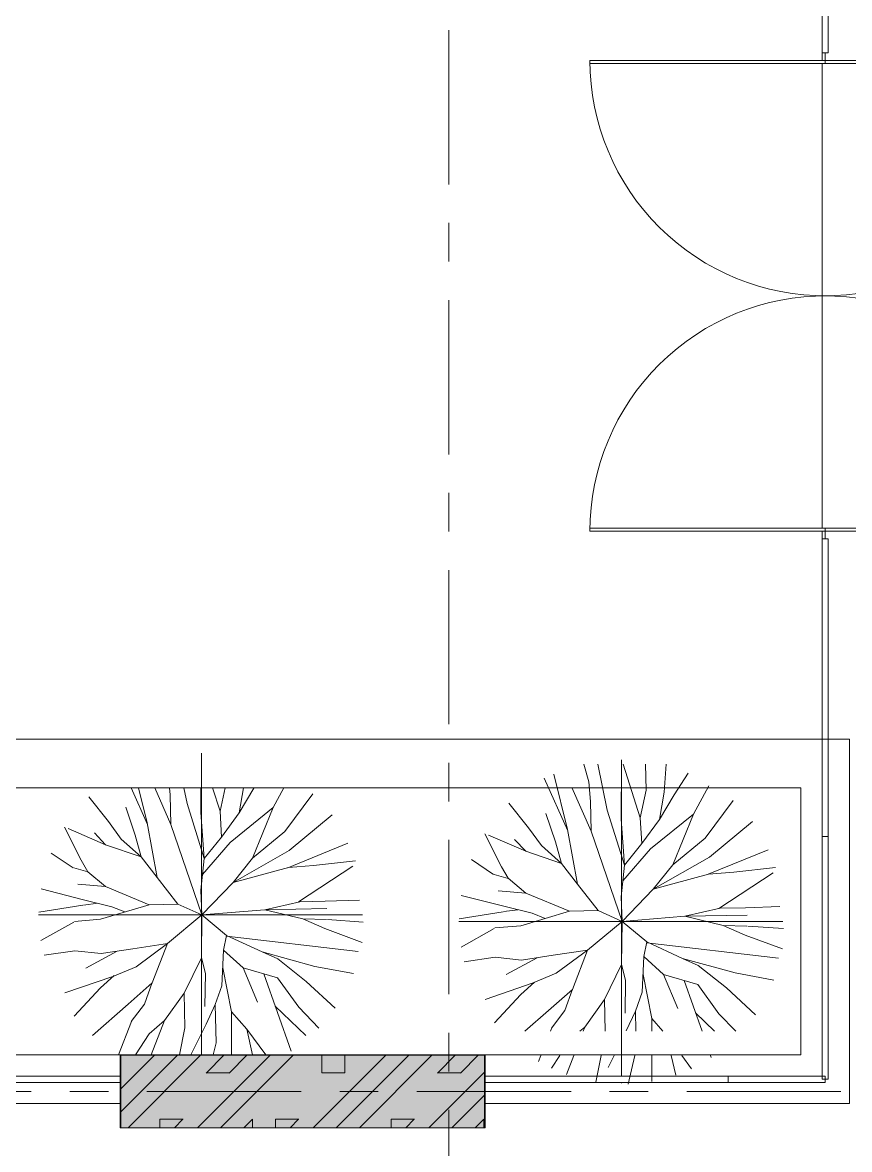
# Model space of a CAD drawing. Header units: millimetres. Extents: x -20144 to 117103, y -11426 to 48263.
# Drawn here: x 97296 to 100701, y 11211 to 15850 of the extents above; entities that cross this region are included whole.
import ezdxf

# ---------------------------------------------------------------- set-up
doc = ezdxf.new("R2010")
doc.units = ezdxf.units.MM
doc.linetypes.add('Grid Line', pattern=[22.225, 12.7, -3.175, 3.175, -3.175])
for name, color, linetype, lineweight in [('CUA', 31, 'Continuous', 9), ('KINH', 152, 'Continuous', 5), ('L-SITE', 91, 'Continuous', 5), ('NET CAT', 3, 'Continuous', 5), ('NET-THAY', 2, 'Continuous', 15), ('TRUC', 225, 'Continuous', 5)]:
    doc.layers.add(name, color=color, linetype=linetype, lineweight=lineweight)

# ---------------------------------------------------------------- blocks, each defined once
blk = doc.blocks.new('ALC1807-ASCENT PLAZA-KET CAU 1_rvt-1-MẶT BẰNG TẦNG 5 ĐẾN TẦNG 22')
at = {"layer": 'NET CAT'}
blk.add_hatch(color=7, dxfattribs=at).paths.add_polyline_path([(28197.1, 11299.9), (28197.1, 11599.9), (26697.1, 11599.9), (26697.1, 11299.9), (27834.9, 11299.9)], flags=0)
at = {"layer": 'NET CAT', "color": 90, "lineweight": 13}
for p, q in [((28197.1, 11599.9), (26697.1, 11599.9)), ((26697.1, 11599.9), (26697.1, 11299.9)), ((28197.1, 11299.9), (28197.1, 11599.9)), ((26697.1, 11299.9), (28197.1, 11299.9))]:
    blk.add_line(p, q, dxfattribs=at)
blk = doc.blocks.new('System Panel - Glazed-667176-MẶT BẰNG TẦNG 23')
at = {"layer": 'KINH', "lineweight": 9}
for p, q in [((412.5, 12.7), (-412.5, 12.7)), ((-412.5, 12.7), (-412.5, -12.7)), ((412.5, -12.7), (412.5, 12.7)), ((-412.5, -12.7), (412.5, -12.7))]:
    blk.add_line(p, q, dxfattribs=at)
blk = doc.blocks.new('CUA KINH BAN LE SAN MO 2 HUONG - Type 1-667921-MẶT BẰNG TẦNG 23')
at = {"layer": 'CUA'}
for p, q in [((-969, 968.5), (-957, 968.5)), ((-969, 0), (-969, 968.5)), ((-957, 968.5), (-957, 0)), ((957, 968.5), (957, 0)), ((969, 968.5), (957, 968.5)), ((969, 0), (969, 968.5)), ((-957, 0), (-969, 0)), ((-969, 0), (-969, -968.5)), ((-957, 0), (-969, 0)), ((-957, -968.5), (-957, 0)), ((957, 0), (969, 0)), ((957, -968.5), (957, 0)), ((957, 0), (969, 0)), ((969, 0), (969, -968.5)), ((-969, -968.5), (-957, -968.5)), ((969, -968.5), (957, -968.5))]:
    blk.add_line(p, q, dxfattribs=at)
at = {"layer": 'CUA', "lineweight": 5}
for p, q in [((-970, 0.5), (-1000, 0.5)), ((-1000, 0.5), (-1000, -0.5)), ((-970, -0.5), (-970, 0.5)), ((1000, 0.5), (970, 0.5)), ((970, 0.5), (970, -0.5)), ((1000, -0.5), (1000, 0.5)), ((-1000, -0.5), (-970, -0.5)), ((970, -0.5), (1000, -0.5))]:
    blk.add_line(p, q, dxfattribs=at)
for centre, start, end in [((-969, 0), 359.5, 90), ((969, 0), 90, 180.5), ((-969, 0), 270, 0.5), ((969, 0), 179.5, 270)]:
    blk.add_arc(centre, 968.5, start, end, dxfattribs=at)
blk = doc.blocks.new('System Panel - Glazed-668080-MẶT BẰNG TẦNG 23')
at = {"layer": 'KINH', "lineweight": 9}
for p, q in [((500, 12.7), (-500, 12.7)), ((-500, 12.7), (-500, -12.7)), ((500, -12.7), (500, 12.7)), ((-500, -12.7), (500, -12.7))]:
    blk.add_line(p, q, dxfattribs=at)
blk = doc.blocks.new('System Panel - Glazed-668250-MẶT BẰNG TẦNG 23')
at = {"layer": 'KINH', "lineweight": 9}
for p, q in [((200, 12.7), (-200, 12.7)), ((-200, 12.7), (-200, -12.7)), ((200, -12.7), (200, 12.7)), ((-200, -12.7), (200, -12.7))]:
    blk.add_line(p, q, dxfattribs=at)
blk = doc.blocks.new('System Panel - Glazed-668130-MẶT BẰNG TẦNG 23')
at = {"layer": 'KINH', "lineweight": 9}
for p, q in [((200, 12.7), (-200, 12.7)), ((-200, 12.7), (-200, -12.7)), ((200, -12.7), (200, 12.7)), ((-200, -12.7), (200, -12.7))]:
    blk.add_line(p, q, dxfattribs=at)
blk = doc.blocks.new('CAY XANH 1 - new block_dwg_110_植栽_中_高木 - 落葉1_φ4000_H5500-1445069-IDEA-4th Storey - Detail-714095-MẶT BẰNG TẦNG 23')
at = {"layer": 'L-SITE'}
for p, q in [((-667, 1111), (-958, 1760)), ((879, 1317), (625, 696)), ((1796, 880), (1057, 580)), ((-1850, 759), (-1578, 578)), ((-1570, 578), (-1398, 529)), ((1855, 599), (1188, 159)), ((-1453, 121), (-1278, 144)), ((-2000, 33), (-1462, 119)), ((-1975, -315), (-1571, -88)), ((1984, -88), (1545, -58)), ((1923, -449), (303, -262)), ((-1423, -653), (-1041, -445)), ((983, -1349), (762, -724)), ((502, -1349), (365, -1191)), ((1138, -1349), (902, -1122)), ((-880, -1349), (-864, -1308)), ((-1024, -1718), (-996, -1647)), ((-766, -1647), (-866, -1803)), ((-682, -1880), (-593, -1647)), ((-321, -1974), (-258, -1647)), ((-98, -1647), (-170, -1795)), ((76, -1999), (158, -1647)), ((365, -1647), (365, -1967)), ((659, -1888), (605, -1647)), ((855, -1808), (734, -1647)), ((1097, -1672), (1088, -1647))]:
    blk.add_line(p, q, dxfattribs=at)
at = {"layer": 'L-SITE', "flags": 128}
for points in [[(-838, 1808), (-670, 1129), (-546, 458), (-743, 713), (-989, 932), (-1147, 1149), (-1389, 1451)], [(-470, 1933), (-408, 1715), (-389, 1474), (-379, 1110)], [(-297, 1933), (-181, 1368), (30, 691), (242, 956)], [(16, 1933), (224, 1272), (298, 1613), (287, 1933)], [(541, 1933), (518, 1586), (459, 1252), (641, 1557), (813, 1820)], [(10, 497), (348, 890), (879, 1317), (1065, 1665)], [(-615, 1645), (-379, 1110), (0, 0), (-295, 133)], [(1939, 182), (1516, 167), (1206, 162), (773, 64), (0, 0), (-10, 303), (30, 691), (-10, 1257), (-10, 1592)], [(1364, 1487), (1021, 1024), (625, 696), (384, 396), (0, 0), (305, -251), (268, -432)], [(-934, 1324), (-819, 978), (-743, 713), (-1182, 862)], [(459, 1252), (242, 956), (224, 1272)], [(1602, 1227), (1074, 790), (384, 396), (1064, 582), (1374, 607), (1887, 662)], [(-1522, 376), (-1182, 348), (-1399, 530), (-1482, 672), (-1685, 1077)], [(-1640, 1059), (-1182, 862), (-1319, 1008)], [(-546, 458), (-295, 133), (-645, 125)], [(-1974, 319), (-1451, 187), (-1104, 101), (-945, 37)], [(-1182, 348), (-645, 125), (-1245, -52), (-1564, -80)], [(-1683, -957), (-1092, -755), (-807, -637), (-423, -352), (0, 0), (-5, -527)], [(1538, 78), (773, 64), (1241, -50)], [(1534, -57), (1241, -50), (1512, -168), (1971, -338)], [(1865, -721), (1389, -632), (743, -453), (305, -251)], [(-1938, -494), (-1560, -440), (-1235, -475), (-846, -416), (-423, -352), (-610, -834), (-905, -1095), (-1192, -1349)], [(-217, -960), (-5, -527), (44, -720), (39, -1126)], [(508, -651), (268, -432), (248, -870), (165, -1101)], [(1640, -1145), (1284, -817), (935, -541), (743, -453)], [(258, -651), (365, -1191), (365, -1349)], [(1397, -1349), (1191, -1135), (931, -773), (508, -651), (685, -1070)], [(-1567, -1243), (-1244, -895), (-1077, -745)], [(-867, -1310), (-703, -1095), (-608, -832)], [(-208, -1349), (-217, -960), (-458, -1297)], [(170, -1349), (165, -1101), (52, -1342)], [(-478, -1349), (-458, -1297), (-518, -1349)]]:
    blk.add_lwpolyline(points, dxfattribs=at)
blk = doc.blocks.new('CAY XANH 1 - new block_dwg-714094-MẶT BẰNG TẦNG 23')
at = {"xscale": 0.5, "yscale": 0.5, "zscale": 0.5}
blk.add_blockref('CAY XANH 1 - new block_dwg_110_植栽_中_高木 - 落葉1_φ4000_H5500-1445069-IDEA-4th Storey - Detail-714095-MẶT BẰNG TẦNG 23', (-494873.7, 495980.5), dxfattribs=at)
blk = doc.blocks.new('CAY XANH 1 - CAY XANH_dwg-714093-MẶT BẰNG TẦNG 23')
at = {"layer": 'L-SITE'}
for p, q in [((28746.5, 0), (28733, 0)), ((28788.3, 0), (28770.7, 0)), ((28931.4, 0), (28921.9, 0)), ((29155.3, 0), (29164.1, 0))]:
    blk.add_line(p, q, dxfattribs=at)
at = {"layer": 'L-SITE', "flags": 128}
for points in [[(28694.1, 0), (28684.6, 0), (28661.3, 0), (28659.4, 0), (28644, 0), (28634.5, 0), (28611.2, 0), (28603.7, 0), (28594.2, 0), (28603.7, 0), (28609.6, 0), (28592.2, 0), (28570.9, 0), (28578.4, 0), (28603.7, 0), (28662, 0), (28642.6, 0), (28600.1, 0), (28579.1, 0), (28609.9, 0), (28604, 0), (28575.2, 0), (28563.7, 0), (28584.7, 0), (28609.9, 0), (28613.8, 0), (28600.1, 0), (28611.8, 0), (28638.7, 0), (28677.6, 0), (28708.4, 0), (28713.9, 0), (28725.7, 0), (28715.9, 0), (28712.3, 0), (28702.5, 0), (28691, 0), (28706.4, 0), (28731.3, 0), (28735.2, 0), (28750.6, 0), (28756.5, 0), (28781.4, 0), (28806.3, 0), (28821.7, 0), (28833.5, 0), (28837.1, 0), (28862.3, 0), (28883.3, 0), (28898.7, 0), (28916, 0), (28931.4, 0)], [(28647.5, 0), (28660.7, 0), (28678.3, 0), (28673.9, 0), (28669.5, 0), (28647.5, 0)], [(29039.2, 0), (29014.3, 0), (28989.4, 0), (28974, 0), (28975.7, 0), (28958.6, 0), (28943.2, 0), (28925.9, 0), (28918, 0), (28931.4, 0), (28920, 0), (28895.1, 0), (28877.7, 0), (28821.5, 0), (28814, 0), (28794.6, 0), (28769.7, 0), (28707.5, 0), (28715.4, 0), (28722.9, 0), (28717.3, 0), (28707.5, 0), (28702, 0), (28694.1, 0)], [(28752.4, 0), (28737, 0), (28715.7, 0)], [(28715.7, 0), (28725.2, 0), (28721.6, 0), (28735, 0), (28740.6, 0), (28746.5, 0), (28765.8, 0), (28752.4, 0)], [(28733, 0), (28738.9, 0), (28756, 0), (28765.8, 0), (28771.4, 0), (28775.3, 0), (28781.2, 0), (28788.7, 0), (28792.7, 0), (28732.7, 0)], [(28732.7, 0), (28740.3, 0), (28815.9, 0), (28825.4, 0), (28881.6, 0), (28895.1, 0), (28898.7, 0), (28889.2, 0), (28895.1, 0), (28904.6, 0), (28921.9, 0), (28927.8, 0)], [(28763.8, 0), (28748.4, 0), (28746.5, 0)], [(28785.1, 0), (28788.7, 0), (28790.7, 0), (28785.1, 0), (28763.8, 0)], [(28770.7, 0), (28768.5, 0), (28779.5, 0), (28788.3, 0)], [(28817.6, 0), (28796.6, 0), (28785.1, 0)], [(28921.9, 0), (28908.5, 0), (28910.5, 0), (28893.1, 0), (28898.7, 0), (28893.1, 0), (28867.9, 0), (28812, 0)], [(28812, 0), (28823.5, 0), (28817.6, 0)], [(28927.8, 0), (28939.3, 0), (28941.3, 0), (28946.8, 0), (28956.7, 0), (28933.4, 0), (28921.9, 0), (28931.4, 0), (28946.8, 0), (28962.2, 0), (28970.1, 0), (28981.6, 0), (28995, 0)], [(29091.3, 0), (29110.6, 0), (29116.2, 0), (29106.7, 0), (29089.3, 0), (29081.8, 0), (29072, 0), (29058.5, 0), (29037.2, 0), (29033.6, 0), (29018.2, 0), (29008.4, 0), (29002.8, 0), (28997, 0), (28983.5, 0), (28966.2, 0), (28958.6, 0), (28956.7, 0), (28939.3, 0), (28921.9, 0)], [(28921.9, 0), (28931.4, 0), (28933.4, 0), (28943.2, 0), (28956.7, 0), (28954.7, 0), (28958.6, 0), (28975.7, 0), (28981.6, 0), (28987.5, 0), (29004.8, 0), (29037.2, 0), (29047.1, 0), (29053, 0), (29041.2, 0), (29043.1, 0), (29051, 0), (29068.4, 0)], [(28995, 0), (29010.4, 0), (29025.8, 0), (29020.2, 0), (29006.5, 0)], [(29006.5, 0), (29025.8, 0), (29029.7, 0), (29018.2, 0), (29025.8, 0), (29045.1, 0), (29053, 0), (29062.5, 0), (29070, 0), (29083.8, 0), (29108.7, 0), (29114.5, 0)], [(29312.7, 0), (29293.4, 0), (29302.9, 0), (29316.3, 0), (29320.3, 0), (29302.9, 0), (29285.5, 0), (29262.6, 0), (29270.1, 0), (29304.9, 0), (29312.7, 0), (29304.9, 0), (29297.3, 0), (29281.9, 0), (29327.3, 0), (29348.6, 0), (29330.1, 0), (29343.5, 0), (29390.9, 0), (29381.4, 0), (29362, 0), (29366, 0), (29373.5, 0), (29352.5, 0), (29344.7, 0), (29331.2, 0), (29311.9, 0), (29298.5, 0), (29229.9, 0), (29212.5, 0), (29205, 0), (29176.1, 0), (29168.3, 0), (29150.9, 0), (29145.3, 0), (29160.7, 0), (29174.2, 0), (29170.2, 0), (29152.9, 0), (29145.3, 0), (29102.8, 0), (29106.7, 0), (29070, 0), (29043.1, 0), (29037.2, 0)], [(29037.2, 0), (29058.5, 0), (29072, 0), (29087.4, 0), (29099.2, 0), (29089.3, 0), (29075.9, 0), (29068.4, 0), (29104.7, 0), (29116.2, 0)], [(29116.2, 0), (29091.3, 0), (29083.8, 0), (29070, 0), (29049, 0), (29039.2, 0)], [(29068.4, 0), (29056.6, 0), (29060.5, 0), (29112.3, 0), (29147, 0), (29158.4, 0), (29135.5, 0), (29131.6, 0), (29147, 0), (29162.4, 0), (29169.9, 0), (29187.3, 0), (29195.1, 0), (29222, 0), (29233.5, 0), (29256.7, 0), (29210.9, 0), (29220.4, 0), (29208.6, 0), (29224, 0), (29237.7, 0), (29247.2, 0), (29260.6, 0), (29268.5, 0), (29283.9, 0), (29299.3, 0), (29312.7, 0)], [(29114.5, 0), (29100.8, 0), (29091.3, 0)], [(29160.7, 0), (29147, 0), (29133.5, 0), (29139.4, 0), (29162.4, 0), (29170.2, 0), (29154.8, 0)], [(29164.1, 0), (29172.9, 0), (29179.5, 0), (29192.7, 0), (29186.1, 0), (29150.9, 0), (29144.3, 0), (29137.8, 0), (29144.3, 0), (29155.3, 0)], [(29154.8, 0), (29162.4, 0), (29181.7, 0), (29191.5, 0), (29185.6, 0), (29212.5, 0), (29224, 0), (29205, 0), (29199.1, 0), (29177.8, 0), (29179.7, 0)], [(29179.7, 0), (29174.2, 0), (29160.7, 0)], [(29221.3, 0), (29199.3, 0), (29186.1, 0), (29199.3, 0)], [(29199.3, 0), (29210.3, 0), (29230.1, 0), (29241.1, 0), (29283.4, 0), (29301, 0), (29296.6, 0), (29238.9, 0), (29241.1, 0), (29225.7, 0), (29221.3, 0)]]:
    blk.add_lwpolyline(points, dxfattribs=at)
for points in [[(28645.7, 0), (28641.3, 0), (28706.9, 0), (28676.5, 0), (28672.1, 0), (28685.3, 0), (28676.5, 0)], [(28690.8, 0), (28669.5, 0), (28662, 0), (28675.4, 0), (28681, 0), (28698.3, 0), (28700.3, 0)], [(28737.7, 0), (28750.9, 0), (28759.7, 0), (28755.3, 0), (28737.7, 0), (28711.3, 0), (28700.3, 0), (28698.1, 0), (28715.7, 0), (28717.9, 0), (28722.3, 0), (28739.9, 0)], [(28785.9, 0), (28783.7, 0), (28768.3, 0), (28757.3, 0), (28752.9, 0), (28748.5, 0), (28768.3, 0), (28777.1, 0)], [(28904.6, 0), (28915.6, 0), (28871.6, 0), (28805.9, 0), (28810.3, 0), (28803.7, 0), (28873.8, 0), (28882.6, 0)], [(28871.6, 0), (28858.4, 0), (28851.8, 0), (28862.8, 0)], [(28898, 0), (28909, 0), (28928.8, 0), (28931, 0), (28935.4, 0), (28942, 0), (28931, 0), (28909, 0), (28880.4, 0)], [(28926.6, 0), (28942, 0), (28957.4, 0), (28950.8, 0), (28975, 0), (28957.4, 0), (28948.6, 0), (28915.6, 0)], [(28970.6, 0), (28975, 0), (28957.4, 0), (28942, 0), (28955.2, 0), (28950.8, 0)], [(29036.6, 0), (29043.2, 0), (29045.4, 0), (29025.6, 0), (29023.4, 0)], [(29118, 0), (29115.8, 0), (29135.6, 0), (29140, 0), (29129, 0)], [(29157.5, 0), (29161.9, 0), (29190.5, 0), (29194.9, 0), (29192.7, 0), (29205.9, 0), (29225.7, 0), (29219.1, 0), (29205.9, 0), (29203.7, 0), (29192.7, 0), (29164.1, 0)], [(29287, 0), (29239.4, 0), (29231.8, 0), (29294.6, 0), (29300.5, 0), (29319.8, 0), (29304.4, 0)]]:
    blk.add_lwpolyline(points, close=True, dxfattribs=at)
blk = doc.blocks.new('CAY XANH 1 - CAY XANH_dwg-V143-MẶT BẰNG TẦNG 23')
at = {"layer": 'L-SITE'}
for p, q in [((0, -28746.5), (0, -28733)), ((0, -28788.3), (0, -28770.7)), ((0, -28931.4), (0, -28921.9)), ((0, -29155.3), (0, -29164.1))]:
    blk.add_line(p, q, dxfattribs=at)
at = {"layer": 'L-SITE', "flags": 128}
for points in [[(0, -28694.1), (0, -28684.6), (0, -28661.3), (0, -28659.4), (0, -28644), (0, -28634.5), (0, -28611.2), (0, -28603.7), (0, -28594.2), (0, -28603.7), (0, -28609.6), (0, -28592.2), (0, -28570.9), (0, -28578.4), (0, -28603.7), (0, -28662), (0, -28642.6), (0, -28600.1), (0, -28579.1), (0, -28609.9), (0, -28604), (0, -28575.2), (0, -28563.7), (0, -28584.7), (0, -28609.9), (0, -28613.8), (0, -28600.1), (0, -28611.8), (0, -28638.7), (0, -28677.6), (0, -28708.4), (0, -28713.9), (0, -28725.7), (0, -28715.9), (0, -28712.3), (0, -28702.5), (0, -28691), (0, -28706.4), (0, -28731.3), (0, -28735.2), (0, -28750.6), (0, -28756.5), (0, -28781.4), (0, -28806.3), (0, -28821.7), (0, -28833.5), (0, -28837.1), (0, -28862.3), (0, -28883.3), (0, -28898.7), (0, -28916), (0, -28931.4)], [(0, -28647.5), (0, -28660.7), (0, -28678.3), (0, -28673.9), (0, -28669.5), (0, -28647.5)], [(0, -29039.2), (0, -29014.3), (0, -28989.4), (0, -28974), (0, -28975.7), (0, -28958.6), (0, -28943.2), (0, -28925.9), (0, -28918), (0, -28931.4), (0, -28920), (0, -28895.1), (0, -28877.7), (0, -28821.5), (0, -28814), (0, -28794.6), (0, -28769.7), (0, -28707.5), (0, -28715.4), (0, -28722.9), (0, -28717.3), (0, -28707.5), (0, -28702), (0, -28694.1)], [(0, -28752.4), (0, -28737), (0, -28715.7)], [(0, -28715.7), (0, -28725.2), (0, -28721.6), (0, -28735), (0, -28740.6), (0, -28746.5), (0, -28765.8), (0, -28752.4)], [(0, -28733), (0, -28738.9), (0, -28756), (0, -28765.8), (0, -28771.4), (0, -28775.3), (0, -28781.2), (0, -28788.7), (0, -28792.7), (0, -28732.7)], [(0, -28732.7), (0, -28740.3), (0, -28815.9), (0, -28825.4), (0, -28881.6), (0, -28895.1), (0, -28898.7), (0, -28889.2), (0, -28895.1), (0, -28904.6), (0, -28921.9), (0, -28927.8)], [(0, -28763.8), (0, -28748.4), (0, -28746.5)], [(0, -28785.1), (0, -28788.7), (0, -28790.7), (0, -28785.1), (0, -28763.8)], [(0, -28770.7), (0, -28768.5), (0, -28779.5), (0, -28788.3)], [(0, -28817.6), (0, -28796.6), (0, -28785.1)], [(0, -28921.9), (0, -28908.5), (0, -28910.5), (0, -28893.1), (0, -28898.7), (0, -28893.1), (0, -28867.9), (0, -28812)], [(0, -28812), (0, -28823.5), (0, -28817.6)], [(0, -28927.8), (0, -28939.3), (0, -28941.3), (0, -28946.8), (0, -28956.7), (0, -28933.4), (0, -28921.9), (0, -28931.4), (0, -28946.8), (0, -28962.2), (0, -28970.1), (0, -28981.6), (0, -28995)], [(0, -29091.3), (0, -29110.6), (0, -29116.2), (0, -29106.7), (0, -29089.3), (0, -29081.8), (0, -29072), (0, -29058.5), (0, -29037.2), (0, -29033.6), (0, -29018.2), (0, -29008.4), (0, -29002.8), (0, -28997), (0, -28983.5), (0, -28966.2), (0, -28958.6), (0, -28956.7), (0, -28939.3), (0, -28921.9)], [(0, -28921.9), (0, -28931.4), (0, -28933.4), (0, -28943.2), (0, -28956.7), (0, -28954.7), (0, -28958.6), (0, -28975.7), (0, -28981.6), (0, -28987.5), (0, -29004.8), (0, -29037.2), (0, -29047.1), (0, -29053), (0, -29041.2), (0, -29043.1), (0, -29051), (0, -29068.4)], [(0, -28995), (0, -29010.4), (0, -29025.8), (0, -29020.2), (0, -29006.5)], [(0, -29006.5), (0, -29025.8), (0, -29029.7), (0, -29018.2), (0, -29025.8), (0, -29045.1), (0, -29053), (0, -29062.5), (0, -29070), (0, -29083.8), (0, -29108.7), (0, -29114.5)], [(0, -29373.4), (0, -29352.5), (0, -29344.7), (0, -29331.2), (0, -29311.9), (0, -29298.5), (0, -29229.9), (0, -29212.5), (0, -29205), (0, -29176.1), (0, -29168.3), (0, -29150.9), (0, -29145.3), (0, -29160.7), (0, -29174.2), (0, -29170.2), (0, -29152.9), (0, -29145.3), (0, -29102.8), (0, -29106.7), (0, -29070), (0, -29043.1), (0, -29037.2)], [(0, -29037.2), (0, -29058.5), (0, -29072), (0, -29087.4), (0, -29099.2), (0, -29089.3), (0, -29075.9), (0, -29068.4), (0, -29104.7), (0, -29116.2)], [(0, -29116.2), (0, -29091.3), (0, -29083.8), (0, -29070), (0, -29049), (0, -29039.2)], [(0, -29068.4), (0, -29056.6), (0, -29060.5), (0, -29112.3), (0, -29147), (0, -29158.4), (0, -29135.5), (0, -29131.6), (0, -29147), (0, -29162.4), (0, -29169.9), (0, -29187.3), (0, -29195.1), (0, -29222), (0, -29233.5), (0, -29256.7), (0, -29210.9), (0, -29220.4), (0, -29208.6), (0, -29224), (0, -29237.7), (0, -29247.2), (0, -29260.6), (0, -29268.5), (0, -29283.9), (0, -29299.3), (0, -29312.7)], [(0, -29114.5), (0, -29100.8), (0, -29091.3)], [(0, -29160.7), (0, -29147), (0, -29133.5), (0, -29139.4), (0, -29162.4), (0, -29170.2), (0, -29154.8)], [(0, -29164.1), (0, -29172.9), (0, -29179.5), (0, -29192.7), (0, -29186.1), (0, -29150.9), (0, -29144.3), (0, -29137.8), (0, -29144.3), (0, -29155.3)], [(0, -29154.8), (0, -29162.4), (0, -29181.7), (0, -29191.5), (0, -29185.6), (0, -29212.5), (0, -29224), (0, -29205), (0, -29199.1), (0, -29177.8), (0, -29179.7)], [(0, -29179.7), (0, -29174.2), (0, -29160.7)], [(0, -29221.3), (0, -29199.3), (0, -29186.1), (0, -29199.3)], [(0, -29199.3), (0, -29210.3), (0, -29230.1), (0, -29241.1), (0, -29283.4), (0, -29301), (0, -29296.6), (0, -29238.9), (0, -29241.1), (0, -29225.7), (0, -29221.3)], [(0, -29312.7), (0, -29293.4), (0, -29302.9), (0, -29316.3), (0, -29320.3), (0, -29302.9), (0, -29285.5), (0, -29262.6), (0, -29270.1), (0, -29304.9), (0, -29312.7), (0, -29304.9), (0, -29297.3), (0, -29281.9), (0, -29327.3), (0, -29348.6), (0, -29330.1), (0, -29343.5), (0, -29373.4)], [(0, -29373.4), (0, -29362), (0, -29366), (0, -29373.4)], [(0, -29389.2), (0, -29390.9), (0, -29389.2)]]:
    blk.add_lwpolyline(points, dxfattribs=at)
for points in [[(0, -28645.7), (0, -28641.3), (0, -28706.9), (0, -28676.5), (0, -28672.1), (0, -28685.3), (0, -28676.5)], [(0, -28690.8), (0, -28669.5), (0, -28662), (0, -28675.4), (0, -28681), (0, -28698.3), (0, -28700.3)], [(0, -28737.7), (0, -28750.9), (0, -28759.7), (0, -28755.3), (0, -28737.7), (0, -28711.3), (0, -28700.3), (0, -28698.1), (0, -28715.7), (0, -28717.9), (0, -28722.3), (0, -28739.9)], [(0, -28785.9), (0, -28783.7), (0, -28768.3), (0, -28757.3), (0, -28752.9), (0, -28748.5), (0, -28768.3), (0, -28777.1)], [(0, -28904.6), (0, -28915.6), (0, -28871.6), (0, -28805.9), (0, -28810.3), (0, -28803.7), (0, -28873.8), (0, -28882.6)], [(0, -28871.6), (0, -28858.4), (0, -28851.8), (0, -28862.8)], [(0, -28898), (0, -28909), (0, -28928.8), (0, -28931), (0, -28935.4), (0, -28942), (0, -28931), (0, -28909), (0, -28880.4)], [(0, -28926.6), (0, -28942), (0, -28957.4), (0, -28950.8), (0, -28975), (0, -28957.4), (0, -28948.6), (0, -28915.6)], [(0, -28970.6), (0, -28975), (0, -28957.4), (0, -28942), (0, -28955.2), (0, -28950.8)], [(0, -29036.6), (0, -29043.2), (0, -29045.4), (0, -29025.6), (0, -29023.4)], [(0, -29118), (0, -29115.8), (0, -29135.6), (0, -29140), (0, -29129)], [(0, -29157.5), (0, -29161.9), (0, -29190.5), (0, -29194.9), (0, -29192.7), (0, -29205.9), (0, -29225.7), (0, -29219.1), (0, -29205.9), (0, -29203.7), (0, -29192.7), (0, -29164.1)], [(0, -29287), (0, -29239.4), (0, -29231.8), (0, -29294.6), (0, -29300.5), (0, -29319.8), (0, -29304.4)]]:
    blk.add_lwpolyline(points, close=True, dxfattribs=at)
blk = doc.blocks.new('CAY XANH 1 - CAY XANH 1-V144-MẶT BẰNG TẦNG 23')
for name, p, xscale, yscale, zscale in [('CAY XANH 1 - CAY XANH_dwg-V143-MẶT BẰNG TẦNG 23', (0, 46610), 1.608504446305672, 1.608504446305672, 1.608504446305672), ('CAY XANH 1 - new block_dwg-714094-MẶT BẰNG TẦNG 23', (331762.8, -332503.6), 0.6703958691910499, 0.6703958691910499, 0.6703958691910499), ('CAY XANH 1 - CAY XANH_dwg-714093-MẶT BẰNG TẦNG 23', (-46720.7, 0), 1.612196637345681, 1.612196637345681, 1.612196637345681)]:
    blk.add_blockref(name, p, dxfattribs=dict(xscale=xscale, yscale=yscale, zscale=zscale))
blk = doc.blocks.new('CAY XANH 1 - new block_dwg_110_植栽_中_高木 - 落葉1_φ4000_H5500-1445069-IDEA-4th Storey - Detail-V155-MẶT BẰNG TẦNG 23')
at = {"layer": 'L-SITE'}
for p, q in [((-667, 1111), (-869, 1561)), ((879, 1317), (625, 696)), ((1796, 880), (1057, 580)), ((-1850, 759), (-1578, 578)), ((-1570, 578), (-1398, 529)), ((1855, 599), (1188, 159)), ((-1453, 121), (-1278, 144)), ((-2000, 33), (-1462, 119)), ((-1975, -315), (-1571, -88)), ((1984, -88), (1545, -58)), ((1923, -449), (303, -262)), ((-1423, -653), (-1041, -445)), ((1097, -1672), (762, -724)), ((1278, -1483), (902, -1122)), ((-1024, -1718), (-864, -1308)), ((788, -1720), (552, -1405))]:
    blk.add_line(p, q, dxfattribs=at)
at = {"layer": 'L-SITE', "flags": 128}
for points in [[(-777, 1561), (-670, 1129), (-546, 458), (-743, 713), (-989, 932), (-1147, 1149), (-1389, 1451)], [(-578, 1561), (-379, 1110), (0, 0), (-295, 133)], [(-396, 1561), (-389, 1474), (-379, 1110)], [(-221, 1561), (-181, 1368), (30, 691), (242, 956)], [(1939, 182), (1516, 167), (1206, 162), (773, 64), (0, 0), (-10, 303), (30, 691), (-10, 1257), (-10, 1561)], [(10, 497), (348, 890), (879, 1317), (1010, 1561)], [(133, 1561), (224, 1272), (287, 1561)], [(514, 1561), (459, 1252), (641, 1557)], [(1364, 1487), (1021, 1024), (625, 696), (384, 396), (0, 0), (305, -251), (268, -432)], [(-934, 1324), (-819, 978), (-743, 713), (-1182, 862)], [(459, 1252), (242, 956), (224, 1272)], [(1602, 1227), (1074, 790), (384, 396), (1064, 582), (1374, 607), (1887, 662)], [(-1522, 376), (-1182, 348), (-1399, 530), (-1482, 672), (-1685, 1077)], [(-1640, 1059), (-1182, 862), (-1319, 1008)], [(-546, 458), (-295, 133), (-645, 125)], [(-1974, 319), (-1451, 187), (-1104, 101), (-945, 37)], [(-1182, 348), (-645, 125), (-1245, -52), (-1564, -80)], [(-1683, -957), (-1092, -755), (-807, -637), (-423, -352), (0, 0), (-5, -527)], [(1538, 78), (773, 64), (1241, -50)], [(1534, -57), (1241, -50), (1512, -168), (1971, -338)], [(1865, -721), (1389, -632), (743, -453), (305, -251)], [(-1938, -494), (-1560, -440), (-1235, -475), (-846, -416), (-423, -352), (-610, -834), (-905, -1095), (-1342, -1483)], [(-217, -960), (-5, -527), (44, -720), (39, -1126)], [(508, -651), (268, -432), (248, -870), (165, -1101)], [(1640, -1145), (1284, -817), (935, -541), (743, -453)], [(258, -651), (365, -1191), (365, -1720)], [(1438, -1391), (1191, -1135), (931, -773), (508, -651), (685, -1070)], [(-1567, -1243), (-1244, -895), (-1077, -745)], [(-867, -1310), (-703, -1095), (-608, -832)], [(-272, -1720), (-207, -1385), (-217, -960), (-458, -1297)], [(141, -1720), (175, -1573), (165, -1101), (52, -1342), (-133, -1720)], [(622, -1720), (552, -1405), (365, -1191)], [(-621, -1720), (-458, -1297), (-645, -1459), (-813, -1720)]]:
    blk.add_lwpolyline(points, dxfattribs=at)
blk = doc.blocks.new('CAY XANH 1 - new block_dwg-V156-MẶT BẰNG TẦNG 23')
at = {"xscale": 0.5, "yscale": 0.5, "zscale": 0.5}
blk.add_blockref('CAY XANH 1 - new block_dwg_110_植栽_中_高木 - 落葉1_φ4000_H5500-1445069-IDEA-4th Storey - Detail-V155-MẶT BẰNG TẦNG 23', (-494873.7, 495980.5), dxfattribs=at)
blk = doc.blocks.new('CAY XANH 1 - CAY XANH_dwg-V157-MẶT BẰNG TẦNG 23')
at = {"layer": 'L-SITE'}
for p, q in [((0, -28746.5), (0, -28733)), ((0, -28788.3), (0, -28770.7)), ((0, -28931.4), (0, -28921.9)), ((0, -29155.3), (0, -29164.1))]:
    blk.add_line(p, q, dxfattribs=at)
at = {"layer": 'L-SITE', "flags": 128}
for points in [[(0, -28694.1), (0, -28684.6), (0, -28661.3), (0, -28659.4), (0, -28644), (0, -28634.5), (0, -28611.2), (0, -28603.7), (0, -28594.2), (0, -28603.7), (0, -28609.6), (0, -28592.2), (0, -28570.9), (0, -28578.4), (0, -28603.7), (0, -28662), (0, -28642.6), (0, -28600.1), (0, -28579.1), (0, -28609.9), (0, -28604), (0, -28575.2), (0, -28563.7), (0, -28584.7), (0, -28609.9), (0, -28613.8), (0, -28600.1), (0, -28611.8), (0, -28638.7), (0, -28677.6), (0, -28708.4), (0, -28713.9), (0, -28725.7), (0, -28715.9), (0, -28712.3), (0, -28702.5), (0, -28691), (0, -28706.4), (0, -28731.3), (0, -28735.2), (0, -28750.6), (0, -28756.5), (0, -28781.4), (0, -28806.3), (0, -28821.7), (0, -28833.5), (0, -28837.1), (0, -28862.3), (0, -28883.3), (0, -28898.7), (0, -28916), (0, -28931.4)], [(0, -28647.5), (0, -28660.7), (0, -28678.3), (0, -28673.9), (0, -28669.5), (0, -28647.5)], [(0, -29039.2), (0, -29014.3), (0, -28989.4), (0, -28974), (0, -28975.7), (0, -28958.6), (0, -28943.2), (0, -28925.9), (0, -28918), (0, -28931.4), (0, -28920), (0, -28895.1), (0, -28877.7), (0, -28821.5), (0, -28814), (0, -28794.6), (0, -28769.7), (0, -28707.5), (0, -28715.4), (0, -28722.9), (0, -28717.3), (0, -28707.5), (0, -28702), (0, -28694.1)], [(0, -28752.4), (0, -28737), (0, -28715.7)], [(0, -28715.7), (0, -28725.2), (0, -28721.6), (0, -28735), (0, -28740.6), (0, -28746.5), (0, -28765.8), (0, -28752.4)], [(0, -28733), (0, -28738.9), (0, -28756), (0, -28765.8), (0, -28771.4), (0, -28775.3), (0, -28781.2), (0, -28788.7), (0, -28792.7), (0, -28732.7)], [(0, -28732.7), (0, -28740.3), (0, -28815.9), (0, -28825.4), (0, -28881.6), (0, -28895.1), (0, -28898.7), (0, -28889.2), (0, -28895.1), (0, -28904.6), (0, -28921.9), (0, -28927.8)], [(0, -28763.8), (0, -28748.4), (0, -28746.5)], [(0, -28785.1), (0, -28788.7), (0, -28790.7), (0, -28785.1), (0, -28763.8)], [(0, -28770.7), (0, -28768.5), (0, -28779.5), (0, -28788.3)], [(0, -28817.6), (0, -28796.6), (0, -28785.1)], [(0, -28921.9), (0, -28908.5), (0, -28910.5), (0, -28893.1), (0, -28898.7), (0, -28893.1), (0, -28867.9), (0, -28812)], [(0, -28812), (0, -28823.5), (0, -28817.6)], [(0, -28927.8), (0, -28939.3), (0, -28941.3), (0, -28946.8), (0, -28956.7), (0, -28933.4), (0, -28921.9), (0, -28931.4), (0, -28946.8), (0, -28962.2), (0, -28970.1), (0, -28981.6), (0, -28995)], [(0, -29091.3), (0, -29110.6), (0, -29116.2), (0, -29106.7), (0, -29089.3), (0, -29081.8), (0, -29072), (0, -29058.5), (0, -29037.2), (0, -29033.6), (0, -29018.2), (0, -29008.4), (0, -29002.8), (0, -28997), (0, -28983.5), (0, -28966.2), (0, -28958.6), (0, -28956.7), (0, -28939.3), (0, -28921.9)], [(0, -28921.9), (0, -28931.4), (0, -28933.4), (0, -28943.2), (0, -28956.7), (0, -28954.7), (0, -28958.6), (0, -28975.7), (0, -28981.6), (0, -28987.5), (0, -29004.8), (0, -29037.2), (0, -29047.1), (0, -29053), (0, -29041.2), (0, -29043.1), (0, -29051), (0, -29068.4)], [(0, -28995), (0, -29010.4), (0, -29025.8), (0, -29020.2), (0, -29006.5)], [(0, -29006.5), (0, -29025.8), (0, -29029.7), (0, -29018.2), (0, -29025.8), (0, -29045.1), (0, -29053), (0, -29062.5), (0, -29070), (0, -29083.8), (0, -29108.7), (0, -29114.5)], [(0, -29336), (0, -29331.2), (0, -29311.9), (0, -29298.5), (0, -29229.9), (0, -29212.5), (0, -29205), (0, -29176.1), (0, -29168.3), (0, -29150.9), (0, -29145.3), (0, -29160.7), (0, -29174.2), (0, -29170.2), (0, -29152.9), (0, -29145.3), (0, -29102.8), (0, -29106.7), (0, -29070), (0, -29043.1), (0, -29037.2)], [(0, -29037.2), (0, -29058.5), (0, -29072), (0, -29087.4), (0, -29099.2), (0, -29089.3), (0, -29075.9), (0, -29068.4), (0, -29104.7), (0, -29116.2)], [(0, -29116.2), (0, -29091.3), (0, -29083.8), (0, -29070), (0, -29049), (0, -29039.2)], [(0, -29068.4), (0, -29056.6), (0, -29060.5), (0, -29112.3), (0, -29147), (0, -29158.4), (0, -29135.5), (0, -29131.6), (0, -29147), (0, -29162.4), (0, -29169.9), (0, -29187.3), (0, -29195.1), (0, -29222), (0, -29233.5), (0, -29256.7), (0, -29210.9), (0, -29220.4), (0, -29208.6), (0, -29224), (0, -29237.7), (0, -29247.2), (0, -29260.6), (0, -29268.5), (0, -29283.9), (0, -29299.3), (0, -29312.7)], [(0, -29114.5), (0, -29100.8), (0, -29091.3)], [(0, -29160.7), (0, -29147), (0, -29133.5), (0, -29139.4), (0, -29162.4), (0, -29170.2), (0, -29154.8)], [(0, -29164.1), (0, -29172.9), (0, -29179.5), (0, -29192.7), (0, -29186.1), (0, -29150.9), (0, -29144.3), (0, -29137.8), (0, -29144.3), (0, -29155.3)], [(0, -29154.8), (0, -29162.4), (0, -29181.7), (0, -29191.5), (0, -29185.6), (0, -29212.5), (0, -29224), (0, -29205), (0, -29199.1), (0, -29177.8), (0, -29179.7)], [(0, -29179.7), (0, -29174.2), (0, -29160.7)], [(0, -29221.3), (0, -29199.3), (0, -29186.1), (0, -29199.3)], [(0, -29199.3), (0, -29210.3), (0, -29230.1), (0, -29241.1), (0, -29283.4), (0, -29301), (0, -29296.6), (0, -29238.9), (0, -29241.1), (0, -29225.7), (0, -29221.3)], [(0, -29312.7), (0, -29293.4), (0, -29302.9), (0, -29316.3), (0, -29320.3), (0, -29302.9), (0, -29285.5), (0, -29262.6), (0, -29270.1), (0, -29304.9), (0, -29312.7), (0, -29304.9), (0, -29297.3), (0, -29281.9), (0, -29327.3), (0, -29336)], [(0, -29336), (0, -29330.1), (0, -29336)]]:
    blk.add_lwpolyline(points, dxfattribs=at)
for points in [[(0, -28645.7), (0, -28641.3), (0, -28706.9), (0, -28676.5), (0, -28672.1), (0, -28685.3), (0, -28676.5)], [(0, -28690.8), (0, -28669.5), (0, -28662), (0, -28675.4), (0, -28681), (0, -28698.3), (0, -28700.3)], [(0, -28737.7), (0, -28750.9), (0, -28759.7), (0, -28755.3), (0, -28737.7), (0, -28711.3), (0, -28700.3), (0, -28698.1), (0, -28715.7), (0, -28717.9), (0, -28722.3), (0, -28739.9)], [(0, -28785.9), (0, -28783.7), (0, -28768.3), (0, -28757.3), (0, -28752.9), (0, -28748.5), (0, -28768.3), (0, -28777.1)], [(0, -28904.6), (0, -28915.6), (0, -28871.6), (0, -28805.9), (0, -28810.3), (0, -28803.7), (0, -28873.8), (0, -28882.6)], [(0, -28871.6), (0, -28858.4), (0, -28851.8), (0, -28862.8)], [(0, -28898), (0, -28909), (0, -28928.8), (0, -28931), (0, -28935.4), (0, -28942), (0, -28931), (0, -28909), (0, -28880.4)], [(0, -28926.6), (0, -28942), (0, -28957.4), (0, -28950.8), (0, -28975), (0, -28957.4), (0, -28948.6), (0, -28915.6)], [(0, -28970.6), (0, -28975), (0, -28957.4), (0, -28942), (0, -28955.2), (0, -28950.8)], [(0, -29036.6), (0, -29043.2), (0, -29045.4), (0, -29025.6), (0, -29023.4)], [(0, -29118), (0, -29115.8), (0, -29135.6), (0, -29140), (0, -29129)], [(0, -29157.5), (0, -29161.9), (0, -29190.5), (0, -29194.9), (0, -29192.7), (0, -29205.9), (0, -29225.7), (0, -29219.1), (0, -29205.9), (0, -29203.7), (0, -29192.7), (0, -29164.1)], [(0, -29287), (0, -29239.4), (0, -29231.8), (0, -29294.6), (0, -29300.5), (0, -29319.8), (0, -29304.4)]]:
    blk.add_lwpolyline(points, close=True, dxfattribs=at)
blk = doc.blocks.new('CAY XANH 1 - CAY XANH 1-V158-MẶT BẰNG TẦNG 23')
for name, p, xscale, yscale, zscale in [('CAY XANH 1 - CAY XANH_dwg-V157-MẶT BẰNG TẦNG 23', (0, 46610), 1.608504446305672, 1.608504446305672, 1.608504446305672), ('CAY XANH 1 - new block_dwg-V156-MẶT BẰNG TẦNG 23', (331762.8, -332503.6), 0.6703958691910499, 0.6703958691910499, 0.6703958691910499), ('CAY XANH 1 - CAY XANH_dwg-714093-MẶT BẰNG TẦNG 23', (-46720.7, 0), 1.612196637345681, 1.612196637345681, 1.612196637345681)]:
    blk.add_blockref(name, p, dxfattribs=dict(xscale=xscale, yscale=yscale, zscale=zscale))

msp = doc.modelspace()

# ---------------------------------------------------------------- hatches: boundary and pattern name
at = {"layer": 'NET CAT'}
h = msp.add_hatch(dxfattribs=at)
h.set_pattern_fill('FP_1', color=256, style=0, pattern_type=2)
h.set_pattern_definition([(45, (71095.25, 0), (-476.246, 476.246), []), (45, (71190.5, 0), (-476.246, 476.246), []), (45, (71000, 0), (-476.246, 476.246), []), (45, (71476.25, 0), (-476.246, 476.246), []), (45, (71571.5, 0), (-476.246, 476.246), []), (0, (71381, 95.25), (0, 952.5), [95.25, -857.25]), (0, (71476.25, 190.5), (0, 952.5), [95.25, -857.25]), (45, (71381, 95.25), (0, 952.491), [134.683, -1212.342]), (45, (71476.25, 95.25), (0, 952.491), [134.683, -1212.342]), (0, (71381, 95.25), (0, 952.5), [95.25, -857.25]), (90, (70904.75, 95.25), (-952.5, 6e-14), [95.25, -857.25]), (90, (71000, 95.25), (-952.5, 6e-14), [190.5, -762]), (45, (70904.75, 190.5), (0, 952.491), [134.683, -1212.342]), (90, (71762, 381), (-952.5, 6e-14), [95.25, -857.25]), (0, (71666.75, 381), (0, 952.5), [95.25, -857.25]), (45, (71666.75, 381), (0, 952.491), [134.683, -1212.342]), (0, (71857.25, 95.25), (0, 952.5), [95.25, -857.25]), (0, (71857.25, 571.5), (0, 952.5), [95.25, -857.25]), (90, (72047.75, 666.75), (-952.5, 6e-14), [95.25, -857.25]), (45, (71857.25, 571.5), (0, 952.491), [269.367, -1077.66]), (45, (71952.5, 571.5), (0, 952.491), [134.683, -1212.342]), (45, (72143, 762), (0, 952.491), [134.683, -1212.342]), (0, (72143, 857.25), (0, 952.5), [95.25, -857.25]), (90, (72143, 762), (-952.5, 6e-14), [95.25, -857.25]), (0, (71476.25, 762), (0, 952.5), [95.25, -857.25]), (0, (71666.75, 857.25), (0, 952.5), [95.25, -857.25]), (90, (71571.5, 762), (-952.5, 6e-14), [95.25, -857.25]), (90, (71666.75, 762), (-952.5, 6e-14), [95.25, -857.25]), (45, (71476.25, 762), (0, 952.491), [134.684, -1212.342]), (45, (71666.75, 762), (0, 952.491), [134.684, -1212.342]), (135, (71119, 214.8), (-952.491, 6e-14), [134.683, -1212.342]), (135, (71238.1, 333.4), (-952.491, 6e-14), [134.683, -1212.342]), (135, (71309.56, 404.8), (-952.491, 6e-14), [134.683, -1212.342]), (135, (71333.4, 428.6), (-952.491, 6e-14), [134.683, -1212.342]), (135, (71381, 476.25), (-952.491, 6e-14), [134.684, -1212.342]), (135, (71404.8, 500.06), (-952.491, 6e-14), [134.683, -1212.342]), (135, (71476.25, 571.5), (-952.491, 6e-14), [134.684, -1212.342]), (135, (71523.9, 619.1), (-952.491, 6e-14), [134.684, -1212.342]), (45, (71119, 214.8), (0, 952.491), [95.25, -1251.775]), (45, (71238.1, 333.4), (0, 952.491), [67.36, -1279.665]), (45, (71404.8, 500.06), (0, 952.491), [67.36, -1279.665]), (45, (71309.56, 595.3), (0, 952.491), [67.36, -1279.665]), (45, (71476.25, 571.5), (0, 952.491), [67.36, -1279.665]), (45, (71381, 666.75), (0, 952.491), [67.36, -1279.665]), (0, (71024.2, 309.5), (0, 952.5), [190.043, -762.457]), (0, (71238.1, 523.9), (0, 952.5), [95.25, -857.25])])
h.paths.add_polyline_path([(99200.5, 11299.9), (99200.5, 11599.9), (97700.5, 11599.9), (97700.5, 11299.9), (98057.7, 11299.9)], flags=0)

# ---------------------------------------------------------------- linework, layer by layer
at = {"layer": 'NET CAT', "lineweight": 13}
for p, q in [((99200.5, 11599.9), (97700.5, 11599.9)), ((97700.5, 11599.9), (97700.5, 11299.9)), ((99200.5, 11299.9), (99200.5, 11599.9)), ((97700.5, 11299.9), (99200.5, 11299.9))]:
    msp.add_line(p, q, dxfattribs=at)
at = {"layer": 'NET-THAY', "lineweight": 9}
for p, q in [((100587.8, 15724.9), (100587.8, 15693.9)), ((100587.8, 15681.9), (100587.8, 13767.9)), ((100587.8, 13755.9), (100587.8, 13724.9)), ((90100.5, 12899.9), (100587.8, 12899.9)), ((100613.2, 12899.9), (100700.5, 12899.9)), ((100700.5, 12699.9), (100700.5, 12899.9)), ((100500.5, 12699.9), (90100.5, 12699.9)), ((100500.5, 11599.9), (100500.5, 12699.9)), ((100700.5, 12699.9), (100700.5, 11599.9)), ((91400.5, 11599.9), (97700.5, 11599.9)), ((99200.6, 11599.9), (100500.5, 11599.9)), ((99200.6, 11599.9), (99200.6, 11512.6)), ((100700.5, 11399.9), (100700.5, 11599.9)), ((99200.6, 11487.2), (99200.6, 11399.9)), ((97700.5, 11399.9), (91400.5, 11399.9)), ((100700.5, 11399.9), (99200.6, 11399.9)), ((99201, 11400), (99201, 11299.9))]:
    msp.add_line(p, q, dxfattribs=at)
at = {"layer": 'TRUC', "linetype": 'Grid Line', "ltscale": 50}
for p, q in [((99050.5, 43599.9), (99050.5, -7167.6)), ((114000.5, 11449.9), (58907.6, 11449.9))]:
    msp.add_line(p, q, dxfattribs=at)

# ---------------------------------------------------------------- block references
at = {"lineweight": 5}
msp.add_blockref('ALC1807-ASCENT PLAZA-KET CAU 1_rvt-1-MẶT BẰNG TẦNG 5 ĐẾN TẦNG 22', (71000, -0.1), dxfattribs=at)
at = {"lineweight": 9}
for name, p, rotation in [('System Panel - Glazed-667176-MẶT BẰNG TẦNG 23', (100600.5, 16137.4), 270), ('CUA KINH BAN LE SAN MO 2 HUONG - Type 1-667921-MẶT BẰNG TẦNG 23', (100600.5, 14724.9), 270), ('System Panel - Glazed-667176-MẶT BẰNG TẦNG 23', (100600.5, 13312.4), 270), ('System Panel - Glazed-668250-MẶT BẰNG TẦNG 23', (100600.5, 12699.9), 90), ('System Panel - Glazed-668080-MẶT BẰNG TẦNG 23', (100600.5, 11999.9), 90), ('System Panel - Glazed-668080-MẶT BẰNG TẦNG 23', (97200.5, 11499.9), 180)]:
    msp.add_blockref(name, p, dxfattribs=dict(at, rotation=rotation))
for name, p in [('CAY XANH 1 - CAY XANH 1-V158-MẶT BẰNG TẦNG 23', (98032.1, 12176.9)), ('CAY XANH 1 - CAY XANH 1-V144-MẶT BẰNG TẦNG 23', (99762.5, 12149.9)), ('System Panel - Glazed-668080-MẶT BẰNG TẦNG 23', (99700.6, 11499.9)), ('System Panel - Glazed-668130-MẶT BẰNG TẦNG 23', (100400.6, 11499.9))]:
    msp.add_blockref(name, p, dxfattribs=at)

doc.saveas('drawing.dxf')
